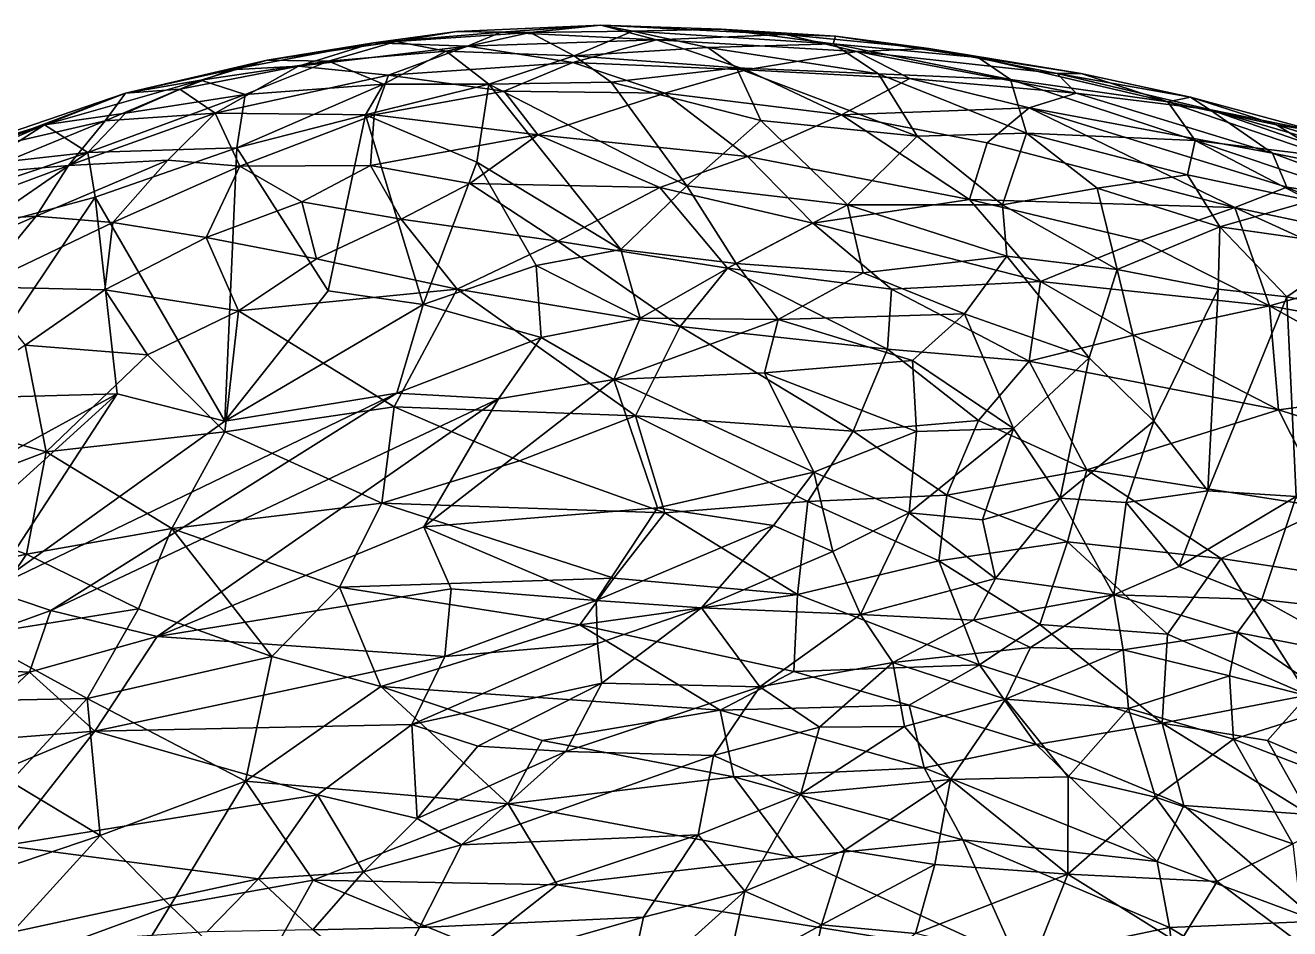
# Model space of a CAD drawing. Header units: metres. Extents: x -887 to 648, y -818 to 707.
# Drawn here: x -320.9 to 87.6, y 414.8 to 706.6 of the extents above; entities that cross this region are included whole.
import ezdxf

# ---------------------------------------------------------------- set-up
doc = ezdxf.new("R2010")
doc.units = ezdxf.units.M

msp = doc.modelspace()

# ---------------------------------------------------------------- linework, layer by layer
at = {"layer": '10k-small'}
for points in [[(-134.96, 706.64, 183.65), (-181.47, 704.63, 185.07), (-167.18, 704.45, 218.52)], [(-134.96, 706.64, 183.65), (-157.8, 704.3, 143.05), (-181.47, 704.63, 185.07)], [(-116.97, 701.89, 233.32), (-134.96, 706.64, 183.65), (-167.18, 704.45, 218.52)], [(-124.58, 704.71, 132.49), (-157.8, 704.3, 143.05), (-134.96, 706.64, 183.65)], [(-75.29, 703.63, 191.05), (-96.11, 705.39, 148.88), (-134.96, 706.64, 183.65)], [(-96.11, 705.39, 148.88), (-124.58, 704.71, 132.49), (-134.96, 706.64, 183.65)], [(-75.29, 703.63, 191.05), (-134.96, 706.64, 183.65), (-116.97, 701.89, 233.32)], [(-167.18, 704.45, 218.52), (-181.47, 704.63, 185.07), (-208.35, 700.96, 213.74)], [(-181.47, 704.63, 185.07), (-201.03, 701.41, 161.22), (-208.35, 700.96, 213.74)], [(-167.18, 704.45, 218.52), (-208.35, 700.96, 213.74), (-178.06, 699.87, 251.54)], [(-157.8, 704.3, 143.05), (-201.03, 701.41, 161.22), (-181.47, 704.63, 185.07)], [(-157.8, 704.3, 143.05), (-184.91, 698.33, 120.23), (-201.03, 701.41, 161.22)], [(-143.58, 696.73, 89.74), (-184.91, 698.33, 120.23), (-157.8, 704.3, 143.05)], [(-116.97, 701.89, 233.32), (-167.18, 704.45, 218.52), (-178.06, 699.87, 251.54)], [(-124.58, 704.71, 132.49), (-143.58, 696.73, 89.74), (-157.8, 704.3, 143.05)], [(-100.35, 699.46, 96.19), (-143.58, 696.73, 89.74), (-124.58, 704.71, 132.49)], [(-59.86, 700.61, 114.89), (-124.58, 704.71, 132.49), (-96.11, 705.39, 148.88)], [(-59.86, 700.61, 114.89), (-100.35, 699.46, 96.19), (-124.58, 704.71, 132.49)], [(-52.23, 698.22, 221.55), (-75.29, 703.63, 191.05), (-116.97, 701.89, 233.32)], [(-59.17, 703.11, 155.8), (-96.11, 705.39, 148.88), (-75.29, 703.63, 191.05)], [(-59.17, 703.11, 155.8), (-59.86, 700.61, 114.89), (-96.11, 705.39, 148.88)], [(-28.99, 699.12, 177.34), (-59.17, 703.11, 155.8), (-75.29, 703.63, 191.05)], [(-28.99, 699.12, 177.34), (-75.29, 703.63, 191.05), (-52.23, 698.22, 221.55)], [(-13.01, 696.27, 126.52), (-59.86, 700.61, 114.89), (-59.17, 703.11, 155.8)], [(-13.01, 696.27, 126.52), (-59.17, 703.11, 155.8), (-28.99, 699.12, 177.34)], [(-208.35, 700.96, 213.74), (-254.56, 692.3, 228.08), (-232.59, 693.45, 260.57)], [(-208.35, 700.96, 213.74), (-242.74, 695.32, 191.21), (-254.56, 692.3, 228.08)], [(-201.03, 701.41, 161.22), (-222.88, 695.07, 138.93), (-242.74, 695.32, 191.21)], [(-201.03, 701.41, 161.22), (-242.74, 695.32, 191.21), (-208.35, 700.96, 213.74)], [(-178.06, 699.87, 251.54), (-208.35, 700.96, 213.74), (-232.59, 693.45, 260.57)], [(-178.06, 699.87, 251.54), (-232.59, 693.45, 260.57), (-203.48, 690.48, 291.9)], [(-184.91, 698.33, 120.23), (-222.88, 695.07, 138.93), (-201.03, 701.41, 161.22)], [(-144, 694.57, 277.25), (-178.06, 699.87, 251.54), (-203.48, 690.48, 291.9)], [(-116.97, 701.89, 233.32), (-178.06, 699.87, 251.54), (-144, 694.57, 277.25)], [(-88.03, 692.29, 271.09), (-116.97, 701.89, 233.32), (-144, 694.57, 277.25)], [(-91.06, 692.93, 63.31), (-143.58, 696.73, 89.74), (-100.35, 699.46, 96.19)], [(-52.23, 698.22, 221.55), (-116.97, 701.89, 233.32), (-88.03, 692.29, 271.09)], [(-45.29, 690.94, 60.97), (-100.35, 699.46, 96.19), (-59.86, 700.61, 114.89)], [(-45.29, 690.94, 60.97), (-91.06, 692.93, 63.31), (-100.35, 699.46, 96.19)], [(-2.56, 689.16, 73.56), (-59.86, 700.61, 114.89), (-13.01, 696.27, 126.52)], [(-2.56, 689.16, 73.56), (-45.29, 690.94, 60.97), (-59.86, 700.61, 114.89)], [(12.5, 691.02, 188.39), (-28.99, 699.12, 177.34), (-52.23, 698.22, 221.55)], [(20.19, 691.06, 135.82), (-13.01, 696.27, 126.52), (-28.99, 699.12, 177.34)], [(20.19, 691.06, 135.82), (-28.99, 699.12, 177.34), (12.5, 691.02, 188.39)], [(-242.74, 695.32, 191.21), (-264.16, 688.89, 171.65), (-288.49, 684.75, 228.19)], [(-242.74, 695.32, 191.21), (-288.49, 684.75, 228.19), (-254.56, 692.3, 228.08)], [(-222.88, 695.07, 138.93), (-264.16, 688.89, 171.65), (-242.74, 695.32, 191.21)], [(-222.88, 695.07, 138.93), (-249.86, 684.31, 118.88), (-264.16, 688.89, 171.65)], [(-205.15, 687.62, 86.81), (-249.86, 684.31, 118.88), (-222.88, 695.07, 138.93)], [(-184.91, 698.33, 120.23), (-205.15, 687.62, 86.81), (-222.88, 695.07, 138.93)], [(-171.15, 687.59, 65.16), (-205.15, 687.62, 86.81), (-184.91, 698.33, 120.23)], [(-144, 694.57, 277.25), (-203.48, 690.48, 291.9), (-166.17, 685.31, 315.67)], [(-143.58, 696.73, 89.74), (-171.15, 687.59, 65.16), (-184.91, 698.33, 120.23)], [(-131.63, 688.3, 52.28), (-171.15, 687.59, 65.16), (-143.58, 696.73, 89.74)], [(-114.3, 684.68, 308.57), (-144, 694.57, 277.25), (-166.17, 685.31, 315.67)], [(-88.03, 692.29, 271.09), (-144, 694.57, 277.25), (-114.3, 684.68, 308.57)], [(-91.06, 692.93, 63.31), (-131.63, 688.3, 52.28), (-143.58, 696.73, 89.74)], [(-35.09, 689.4, 254.18), (-52.23, 698.22, 221.55), (-88.03, 692.29, 271.09)], [(18.57, 684.73, 228.3), (12.5, 691.02, 188.39), (-52.23, 698.22, 221.55)], [(18.57, 684.73, 228.3), (-52.23, 698.22, 221.55), (-35.09, 689.4, 254.18)], [(48.17, 681.95, 90.36), (-2.56, 689.16, 73.56), (-13.01, 696.27, 126.52)], [(48.17, 681.95, 90.36), (-13.01, 696.27, 126.52), (20.19, 691.06, 135.82)], [(-254.56, 692.3, 228.08), (-288.49, 684.75, 228.19), (-270.97, 685.97, 264.98)], [(-232.59, 693.45, 260.57), (-254.56, 692.3, 228.08), (-270.97, 685.97, 264.98)], [(-232.59, 693.45, 260.57), (-270.97, 685.97, 264.98), (-259.53, 678.27, 320.07)], [(-203.48, 690.48, 291.9), (-232.59, 693.45, 260.57), (-259.53, 678.27, 320.07)], [(-203.48, 690.48, 291.9), (-259.53, 678.27, 320.07), (-208.17, 677.74, 340.48)], [(-166.17, 685.31, 315.67), (-203.48, 690.48, 291.9), (-208.17, 677.74, 340.48)], [(-83.29, 675.91, -1.95), (-131.63, 688.3, 52.28), (-91.06, 692.93, 63.31)], [(-57.2, 677.73, 309.37), (-88.03, 692.29, 271.09), (-114.3, 684.68, 308.57)], [(-32.74, 670.84, -20.31), (-83.29, 675.91, -1.95), (-91.06, 692.93, 63.31)], [(-32.74, 670.84, -20.31), (-91.06, 692.93, 63.31), (-45.29, 690.94, 60.97)], [(-35.09, 689.4, 254.18), (-88.03, 692.29, 271.09), (-57.2, 677.73, 309.37)], [(2.6, 671.8, -6.26), (-45.29, 690.94, 60.97), (-2.56, 689.16, 73.56)], [(2.6, 671.8, -6.26), (-32.74, 670.84, -20.31), (-45.29, 690.94, 60.97)], [(55.57, 683.47, 145.7), (20.19, 691.06, 135.82), (12.5, 691.02, 188.39)], [(61.65, 679.48, 197.75), (55.57, 683.47, 145.7), (12.5, 691.02, 188.39)], [(61.65, 679.48, 197.75), (12.5, 691.02, 188.39), (18.57, 684.73, 228.3)], [(55.57, 683.47, 145.7), (48.17, 681.95, 90.36), (20.19, 691.06, 135.82)], [(-264.16, 688.89, 171.65), (-314.6, 674.51, 181.96), (-288.49, 684.75, 228.19)], [(-264.16, 688.89, 171.65), (-288.5, 678.21, 147.84), (-314.6, 674.51, 181.96)], [(-249.86, 684.31, 118.88), (-288.5, 678.21, 147.84), (-264.16, 688.89, 171.65)], [(-205.15, 687.62, 86.81), (-252.52, 667.08, 56.91), (-249.86, 684.31, 118.88)], [(-205.15, 687.62, 86.81), (-211, 677.71, 57.01), (-252.52, 667.08, 56.91)], [(-171.15, 687.59, 65.16), (-211, 677.71, 57.01), (-205.15, 687.62, 86.81)], [(-171.15, 687.59, 65.16), (-175.01, 662.47, -11.3), (-211, 677.71, 57.01)], [(-128.47, 634.16, -125.95), (-175.01, 662.47, -11.3), (-171.15, 687.59, 65.16)], [(-107.11, 654.73, -68.72), (-171.15, 687.59, 65.16), (-131.63, 688.3, 52.28)], [(-107.11, 654.73, -68.72), (-128.47, 634.16, -125.95), (-171.15, 687.59, 65.16)], [(-83.29, 675.91, -1.95), (-107.11, 654.73, -68.72), (-131.63, 688.3, 52.28)], [(3.44, 679.94, 265.33), (-35.09, 689.4, 254.18), (-57.2, 677.73, 309.37)], [(18.57, 684.73, 228.3), (-35.09, 689.4, 254.18), (3.44, 679.94, 265.33)], [(57.01, 669.42, 22.76), (2.6, 671.8, -6.26), (-2.56, 689.16, 73.56)], [(57.01, 669.42, 22.76), (-2.56, 689.16, 73.56), (48.17, 681.95, 90.36)], [(-288.49, 684.75, 228.19), (-314.6, 674.51, 181.96), (-351.89, 663.1, 234.67)], [(-288.49, 684.75, 228.19), (-351.89, 663.1, 234.67), (-338.21, 665.92, 279.95)], [(-288.49, 684.75, 228.19), (-338.21, 665.92, 279.95), (-295.05, 675.74, 296.94)], [(-249.86, 684.31, 118.88), (-252.52, 667.08, 56.91), (-300.67, 665.52, 107.67)], [(-249.86, 684.31, 118.88), (-300.67, 665.52, 107.67), (-288.5, 678.21, 147.84)], [(-259.53, 678.27, 320.07), (-270.97, 685.97, 264.98), (-295.05, 675.74, 296.94)], [(-270.97, 685.97, 264.98), (-288.49, 684.75, 228.19), (-295.05, 675.74, 296.94)], [(-155.34, 671.25, 362.23), (-166.17, 685.31, 315.67), (-208.17, 677.74, 340.48)], [(-114.3, 684.68, 308.57), (-166.17, 685.31, 315.67), (-155.34, 671.25, 362.23)], [(-87.57, 664.26, 365.36), (-114.3, 684.68, 308.57), (-155.34, 671.25, 362.23)], [(-57.2, 677.73, 309.37), (-114.3, 684.68, 308.57), (-87.57, 664.26, 365.36)], [(81.98, 665.31, 250.94), (18.57, 684.73, 228.3), (3.44, 679.94, 265.33)], [(81.98, 665.31, 250.94), (61.65, 679.48, 197.75), (18.57, 684.73, 228.3)], [(83.3, 674.47, 103.06), (48.17, 681.95, 90.36), (55.57, 683.47, 145.7)], [(96.61, 672.32, 154.28), (55.57, 683.47, 145.7), (61.65, 679.48, 197.75)], [(96.61, 672.32, 154.28), (83.3, 674.47, 103.06), (55.57, 683.47, 145.7)], [(-288.5, 678.21, 147.84), (-300.67, 665.52, 107.67), (-314.6, 674.51, 181.96)], [(-259.53, 678.27, 320.07), (-306.91, 661.37, 352.32), (-274.76, 663.03, 369.69)], [(-259.53, 678.27, 320.07), (-295.05, 675.74, 296.94), (-306.91, 661.37, 352.32)], [(-251.54, 661.14, 387.01), (-259.53, 678.27, 320.07), (-274.76, 663.03, 369.69)], [(-208.17, 677.74, 340.48), (-259.53, 678.27, 320.07), (-251.54, 661.14, 387.01)], [(3.44, 679.94, 265.33), (-57.2, 677.73, 309.37), (-10.12, 668.66, 312.43)], [(69.85, 647.76, 324.34), (3.44, 679.94, 265.33), (-10.12, 668.66, 312.43)], [(86.68, 654.32, 289.06), (81.98, 665.31, 250.94), (3.44, 679.94, 265.33)], [(86.68, 654.32, 289.06), (3.44, 679.94, 265.33), (69.85, 647.76, 324.34)], [(100.07, 664.12, 54.76), (57.01, 669.42, 22.76), (48.17, 681.95, 90.36)], [(100.07, 664.12, 54.76), (48.17, 681.95, 90.36), (83.3, 674.47, 103.06)], [(130.2, 655.68, 224.73), (61.65, 679.48, 197.75), (81.98, 665.31, 250.94)], [(132.4, 658.92, 194.15), (96.61, 672.32, 154.28), (61.65, 679.48, 197.75)], [(132.4, 658.92, 194.15), (61.65, 679.48, 197.75), (130.2, 655.68, 224.73)], [(-314.6, 674.51, 181.96), (-390.39, 641.74, 177.52), (-374.61, 652.77, 216.23)], [(-314.6, 674.51, 181.96), (-334.53, 661.75, 150.52), (-390.39, 641.74, 177.52)], [(-314.6, 674.51, 181.96), (-374.61, 652.77, 216.23), (-351.89, 663.1, 234.67)], [(-295.05, 675.74, 296.94), (-338.21, 665.92, 279.95), (-336.54, 658.78, 328.06)], [(-295.05, 675.74, 296.94), (-336.54, 658.78, 328.06), (-306.91, 661.37, 352.32)], [(-300.67, 665.52, 107.67), (-334.53, 661.75, 150.52), (-314.6, 674.51, 181.96)], [(-211, 677.71, 57.01), (-223.03, 620.89, -101.03), (-252.52, 667.08, 56.91)], [(-208.17, 677.74, 340.48), (-251.54, 661.14, 387.01), (-209.32, 661.36, 393.76)], [(-192.31, 616.41, -138.45), (-223.03, 620.89, -101.03), (-211, 677.71, 57.01)], [(-175.01, 662.47, -11.3), (-192.31, 616.41, -138.45), (-211, 677.71, 57.01)], [(-155.34, 671.25, 362.23), (-208.17, 677.74, 340.48), (-209.32, 661.36, 393.76)], [(-55.22, 648.67, -101.02), (-107.11, 654.73, -68.72), (-83.29, 675.91, -1.95)], [(-15.81, 650.32, 371.88), (-57.2, 677.73, 309.37), (-87.57, 664.26, 365.36)], [(-32.74, 670.84, -20.31), (-55.22, 648.67, -101.02), (-83.29, 675.91, -1.95)], [(-10.12, 668.66, 312.43), (-57.2, 677.73, 309.37), (-15.81, 650.32, 371.88)], [(137.3, 657.62, 99.32), (100.07, 664.12, 54.76), (83.3, 674.47, 103.06)], [(137.3, 657.62, 99.32), (83.3, 674.47, 103.06), (96.61, 672.32, 154.28)], [(-155.34, 671.25, 362.23), (-209.32, 661.36, 393.76), (-177.27, 655.49, 409.71)], [(-115.85, 654.28, 402.44), (-155.34, 671.25, 362.23), (-177.27, 655.49, 409.71)], [(-87.57, 664.26, 365.36), (-155.34, 671.25, 362.23), (-115.85, 654.28, 402.44)], [(-5.23, 648.65, -95.63), (-55.22, 648.67, -101.02), (-32.74, 670.84, -20.31)], [(2.6, 671.8, -6.26), (-5.23, 648.65, -95.63), (-32.74, 670.84, -20.31)], [(25.42, 654.07, -64.25), (-5.23, 648.65, -95.63), (2.6, 671.8, -6.26)], [(57.01, 669.42, 22.76), (54.55, 658.28, -29.37), (2.6, 671.8, -6.26)], [(54.55, 658.28, -29.37), (25.42, 654.07, -64.25), (2.6, 671.8, -6.26)], [(-252.52, 667.08, 56.91), (-298.24, 651.08, 55.48), (-300.67, 665.52, 107.67)], [(-252.52, 667.08, 56.91), (-256.38, 578.8, -190.94), (-298.24, 651.08, 55.48)], [(-223.03, 620.89, -101.03), (-256.38, 578.8, -190.94), (-252.52, 667.08, 56.91)], [(69.85, 647.76, 324.34), (-10.12, 668.66, 312.43), (-15.81, 650.32, 371.88)], [(94.33, 649.94, -28.03), (54.55, 658.28, -29.37), (57.01, 669.42, 22.76)], [(114.16, 650.21, -1.66), (57.01, 669.42, 22.76), (100.07, 664.12, 54.76)], [(114.16, 650.21, -1.66), (94.33, 649.94, -28.03), (57.01, 669.42, 22.76)], [(-300.67, 665.52, 107.67), (-336.66, 640.79, 69.11), (-356.38, 646.97, 123.9)], [(-300.67, 665.52, 107.67), (-356.38, 646.97, 123.9), (-334.53, 661.75, 150.52)], [(-298.24, 651.08, 55.48), (-336.66, 640.79, 69.11), (-300.67, 665.52, 107.67)], [(-274.76, 663.03, 369.69), (-306.91, 661.37, 352.32), (-317.38, 645.03, 401.6)], [(-274.76, 663.03, 369.69), (-317.38, 645.03, 401.6), (-292.61, 642.97, 421.04)], [(-251.54, 661.14, 387.01), (-274.76, 663.03, 369.69), (-292.61, 642.97, 421.04)], [(-155.82, 629, -126.62), (-192.31, 616.41, -138.45), (-175.01, 662.47, -11.3)], [(-128.47, 634.16, -125.95), (-155.82, 629, -126.62), (-175.01, 662.47, -11.3)], [(-66.44, 642.7, 416.36), (-87.57, 664.26, 365.36), (-115.85, 654.28, 402.44)], [(-15.81, 650.32, 371.88), (-87.57, 664.26, 365.36), (-66.44, 642.7, 416.36)], [(128.03, 648.37, 265.92), (81.98, 665.31, 250.94), (86.68, 654.32, 289.06)], [(130.2, 655.68, 224.73), (81.98, 665.31, 250.94), (128.03, 648.37, 265.92)], [(-306.91, 661.37, 352.32), (-357.85, 642.41, 374.68), (-317.38, 645.03, 401.6)], [(-306.91, 661.37, 352.32), (-336.54, 658.78, 328.06), (-357.85, 642.41, 374.68)], [(-251.54, 661.14, 387.01), (-292.61, 642.97, 421.04), (-262.44, 638.12, 442.59)], [(-231.5, 649.66, 421.77), (-251.54, 661.14, 387.01), (-262.44, 638.12, 442.59)], [(-209.32, 661.36, 393.76), (-251.54, 661.14, 387.01), (-231.5, 649.66, 421.77)], [(-199.39, 644.02, 437.34), (-209.32, 661.36, 393.76), (-231.5, 649.66, 421.77)], [(-177.27, 655.49, 409.71), (-209.32, 661.36, 393.76), (-199.39, 644.02, 437.34)], [(65.03, 641.53, -84.99), (25.42, 654.07, -64.25), (54.55, 658.28, -29.37)], [(94.33, 649.94, -28.03), (65.03, 641.53, -84.99), (54.55, 658.28, -29.37)], [(-148.88, 636.9, 449.51), (-177.27, 655.49, 409.71), (-199.39, 644.02, 437.34)], [(-115.85, 654.28, 402.44), (-177.27, 655.49, 409.71), (-148.88, 636.9, 449.51)], [(-93.98, 628.2, 458.38), (-115.85, 654.28, 402.44), (-148.88, 636.9, 449.51)], [(-91.23, 629.65, -153.64), (-128.47, 634.16, -125.95), (-107.11, 654.73, -68.72)], [(-66.44, 642.7, 416.36), (-115.85, 654.28, 402.44), (-93.98, 628.2, 458.38)], [(-55.22, 648.67, -101.02), (-91.23, 629.65, -153.64), (-107.11, 654.73, -68.72)], [(31.85, 627.8, -150.43), (-5.23, 648.65, -95.63), (25.42, 654.07, -64.25)], [(65.03, 641.53, -84.99), (31.85, 627.8, -150.43), (25.42, 654.07, -64.25)], [(130.76, 634.83, 312.12), (86.68, 654.32, 289.06), (69.85, 647.76, 324.34)], [(130.76, 634.83, 312.12), (128.03, 648.37, 265.92), (86.68, 654.32, 289.06)], [(-291.14, 587.62, -131.11), (-341.87, 586.24, -78.85), (-298.24, 651.08, 55.48)], [(-298.24, 651.08, 55.48), (-341.87, 586.24, -78.85), (-336.66, 640.79, 69.11)], [(-256.38, 578.8, -190.94), (-291.14, 587.62, -131.11), (-298.24, 651.08, 55.48)], [(-226.76, 631.17, 462.67), (-231.5, 649.66, 421.77), (-262.44, 638.12, 442.59)], [(-199.39, 644.02, 437.34), (-231.5, 649.66, 421.77), (-226.76, 631.17, 462.67)], [(7.1, 623.92, 427.82), (-15.81, 650.32, 371.88), (-66.44, 642.7, 416.36)], [(69.85, 647.76, 324.34), (-15.81, 650.32, 371.88), (39.46, 637.17, 373.99)], [(39.46, 637.17, 373.99), (-15.81, 650.32, 371.88), (7.1, 623.92, 427.82)], [(110.19, 635.06, -67), (65.03, 641.53, -84.99), (94.33, 649.94, -28.03)], [(-50.22, 626.7, -169.77), (-91.23, 629.65, -153.64), (-55.22, 648.67, -101.02)], [(-3.79, 632.07, -149.86), (-50.22, 626.7, -169.77), (-55.22, 648.67, -101.02)], [(-3.79, 632.07, -149.86), (-55.22, 648.67, -101.02), (-5.23, 648.65, -95.63)], [(31.85, 627.8, -150.43), (-3.79, 632.07, -149.86), (-5.23, 648.65, -95.63)], [(81.05, 616.04, 401.31), (69.85, 647.76, 324.34), (39.46, 637.17, 373.99)], [(117.08, 626.21, 348.43), (69.85, 647.76, 324.34), (81.05, 616.04, 401.31)], [(130.76, 634.83, 312.12), (69.85, 647.76, 324.34), (117.08, 626.21, 348.43)], [(-317.38, 645.03, 401.6), (-357.85, 642.41, 374.68), (-363.09, 625.35, 425.12)], [(-317.38, 645.03, 401.6), (-363.09, 625.35, 425.12), (-336.04, 622.17, 450.56)], [(-292.61, 642.97, 421.04), (-317.38, 645.03, 401.6), (-336.04, 622.17, 450.56)], [(-292.61, 642.97, 421.04), (-336.04, 622.17, 450.56), (-295.18, 621.14, 468.93)], [(-262.44, 638.12, 442.59), (-292.61, 642.97, 421.04), (-295.18, 621.14, 468.93)], [(-181.39, 621.44, 481.94), (-199.39, 644.02, 437.34), (-226.76, 631.17, 462.67)], [(-148.88, 636.9, 449.51), (-199.39, 644.02, 437.34), (-181.39, 621.44, 481.94)], [(-41.07, 621.45, 455.58), (-66.44, 642.7, 416.36), (-93.98, 628.2, 458.38)], [(7.1, 623.92, 427.82), (-66.44, 642.7, 416.36), (-41.07, 621.45, 455.58)], [(65.03, 641.53, -84.99), (64.48, 621.4, -150.53), (31.85, 627.8, -150.43)], [(86.62, 618.97, -140.98), (64.48, 621.4, -150.53), (65.03, 641.53, -84.99)], [(110.19, 635.06, -67), (86.62, 618.97, -140.98), (65.03, 641.53, -84.99)], [(-252.03, 614.4, 491.03), (-262.44, 638.12, 442.59), (-295.18, 621.14, 468.93)], [(-226.76, 631.17, 462.67), (-262.44, 638.12, 442.59), (-252.03, 614.4, 491.03)], [(81.05, 616.04, 401.31), (39.46, 637.17, 373.99), (7.1, 623.92, 427.82)], [(-109.26, 609.33, 498.59), (-148.88, 636.9, 449.51), (-181.39, 621.44, 481.94)], [(-122.27, 611.99, -192.66), (-155.82, 629, -126.62), (-128.47, 634.16, -125.95)], [(-93.98, 628.2, 458.38), (-148.88, 636.9, 449.51), (-109.26, 609.33, 498.59)], [(-91.23, 629.65, -153.64), (-122.27, 611.99, -192.66), (-128.47, 634.16, -125.95)], [(122, 611.79, -130.26), (86.62, 618.97, -140.98), (110.19, 635.06, -67)], [(-181.39, 621.44, 481.94), (-226.76, 631.17, 462.67), (-252.03, 614.4, 491.03)], [(-154.19, 605.75, -193.5), (-192.31, 616.41, -138.45), (-155.82, 629, -126.62)], [(-122.27, 611.99, -192.66), (-154.19, 605.75, -193.5), (-155.82, 629, -126.62)], [(-77.64, 611.61, -208.54), (-122.27, 611.99, -192.66), (-91.23, 629.65, -153.64)], [(-50.22, 626.7, -169.77), (-77.64, 611.61, -208.54), (-91.23, 629.65, -153.64)], [(-3.79, 632.07, -149.86), (-17.51, 613.41, -205.39), (-50.22, 626.7, -169.77)], [(22.78, 599.19, -234.63), (-17.51, 613.41, -205.39), (-3.79, 632.07, -149.86)], [(31.85, 627.8, -150.43), (22.78, 599.19, -234.63), (-3.79, 632.07, -149.86)], [(-42.33, 601.98, 495.17), (-93.98, 628.2, 458.38), (-109.26, 609.33, 498.59)], [(-41.07, 621.45, 455.58), (-93.98, 628.2, 458.38), (-42.33, 601.98, 495.17)], [(-17.51, 613.41, -205.39), (-77.64, 611.61, -208.54), (-50.22, 626.7, -169.77)], [(43.72, 578.73, -282.8), (22.78, 599.19, -234.63), (31.85, 627.8, -150.43)], [(64.48, 621.4, -150.53), (43.72, 578.73, -282.8), (31.85, 627.8, -150.43)], [(154.82, 602.59, 377.83), (117.08, 626.21, 348.43), (81.05, 616.04, 401.31)], [(-295.18, 621.14, 468.93), (-336.04, 622.17, 450.56), (-320.93, 603.29, 493.67)], [(-281.37, 600.16, 509.38), (-295.18, 621.14, 468.93), (-320.93, 603.29, 493.67)], [(-252.03, 614.4, 491.03), (-295.18, 621.14, 468.93), (-281.37, 600.16, 509.38)], [(-192.31, 616.41, -138.45), (-256.38, 578.8, -190.94), (-223.03, 620.89, -101.03)], [(-181.39, 621.44, 481.94), (-252.03, 614.4, 491.03), (-201.73, 583.36, 547.46)], [(-123.77, 580.51, 550.67), (-181.39, 621.44, 481.94), (-201.73, 583.36, 547.46)], [(-109.26, 609.33, 498.59), (-181.39, 621.44, 481.94), (-123.77, 580.51, 550.67)], [(3.43, 598.19, 484.28), (-41.07, 621.45, 455.58), (-42.33, 601.98, 495.17)], [(7.1, 623.92, 427.82), (-41.07, 621.45, 455.58), (3.43, 598.19, 484.28)], [(37.15, 606.58, 448.94), (7.1, 623.92, 427.82), (3.43, 598.19, 484.28)], [(81.05, 616.04, 401.31), (7.1, 623.92, 427.82), (37.15, 606.58, 448.94)], [(64.48, 621.4, -150.53), (61.1, 556.2, -338.67), (43.72, 578.73, -282.8)], [(86.62, 618.97, -140.98), (61.1, 556.2, -338.67), (64.48, 621.4, -150.53)], [(89.69, 554.38, -325.12), (61.1, 556.2, -338.67), (86.62, 618.97, -140.98)], [(122, 611.79, -130.26), (89.69, 554.38, -325.12), (86.62, 618.97, -140.98)], [(-252.03, 614.4, 491.03), (-281.37, 600.16, 509.38), (-256.4, 575.34, 554.09)], [(-201.73, 583.36, 547.46), (-252.03, 614.4, 491.03), (-256.4, 575.34, 554.09)], [(-192.31, 616.41, -138.45), (-200.84, 587.78, -209.74), (-256.38, 578.8, -190.94)], [(-154.19, 605.75, -193.5), (-200.84, 587.78, -209.74), (-192.31, 616.41, -138.45)], [(-17.51, 613.41, -205.39), (-34.29, 598.37, -245.62), (-77.64, 611.61, -208.54)], [(-1.62, 576.42, -299.61), (-34.29, 598.37, -245.62), (-17.51, 613.41, -205.39)], [(22.78, 599.19, -234.63), (-1.62, 576.42, -299.61), (-17.51, 613.41, -205.39)], [(83.94, 582.41, 470.34), (81.05, 616.04, 401.31), (37.15, 606.58, 448.94)], [(130.36, 588.58, 426.9), (81.05, 616.04, 401.31), (83.94, 582.41, 470.34)], [(154.82, 602.59, 377.83), (81.05, 616.04, 401.31), (130.36, 588.58, 426.9)], [(-122.27, 611.99, -192.66), (-130.75, 592.2, -237.62), (-154.19, 605.75, -193.5)], [(-77.64, 611.61, -208.54), (-130.75, 592.2, -237.62), (-122.27, 611.99, -192.66)], [(-77.64, 611.61, -208.54), (-82.02, 594.38, -248.68), (-130.75, 592.2, -237.62)], [(-53.39, 575.5, 546.33), (-109.26, 609.33, 498.59), (-123.77, 580.51, 550.67)], [(-42.33, 601.98, 495.17), (-109.26, 609.33, 498.59), (-53.39, 575.5, 546.33)], [(-34.29, 598.37, -245.62), (-82.02, 594.38, -248.68), (-77.64, 611.61, -208.54)], [(-154.19, 605.75, -193.5), (-168, 585.98, -233.26), (-200.84, 587.78, -209.74)], [(-130.75, 592.2, -237.62), (-168, 585.98, -233.26), (-154.19, 605.75, -193.5)], [(83.94, 582.41, 470.34), (37.15, 606.58, 448.94), (3.43, 598.19, 484.28)], [(-314.08, 568.9, 549.83), (-320.93, 603.29, 493.67), (-354.51, 580.04, 518.21)], [(-281.37, 600.16, 509.38), (-320.93, 603.29, 493.67), (-314.08, 568.9, 549.83)], [(-12.96, 578.92, 527.37), (-42.33, 601.98, 495.17), (-53.39, 575.5, 546.33)], [(3.43, 598.19, 484.28), (-42.33, 601.98, 495.17), (-12.96, 578.92, 527.37)], [(-256.4, 575.34, 554.09), (-281.37, 600.16, 509.38), (-314.08, 568.9, 549.83)], [(-32.97, 575.38, -300.65), (-82.02, 594.38, -248.68), (-34.29, 598.37, -245.62)], [(-1.62, 576.42, -299.61), (-32.97, 575.38, -300.65), (-34.29, 598.37, -245.62)], [(22.09, 563.09, 539.45), (3.43, 598.19, 484.28), (-12.96, 578.92, 527.37)], [(22.78, 599.19, -234.63), (13.49, 553.92, -360.11), (-1.62, 576.42, -299.61)], [(83.94, 582.41, 470.34), (3.43, 598.19, 484.28), (22.09, 563.09, 539.45)], [(43.72, 578.73, -282.8), (13.49, 553.92, -360.11), (22.78, 599.19, -234.63)], [(-66.16, 562.26, -323.29), (-130.75, 592.2, -237.62), (-82.02, 594.38, -248.68)], [(-32.97, 575.38, -300.65), (-66.16, 562.26, -323.29), (-82.02, 594.38, -248.68)], [(-116.65, 550.78, -327.42), (-192.14, 544.63, -308.61), (-130.75, 592.2, -237.62)], [(-130.75, 592.2, -237.62), (-192.14, 544.63, -308.61), (-168, 585.98, -233.26)], [(-66.16, 562.26, -323.29), (-116.65, 550.78, -327.42), (-130.75, 592.2, -237.62)], [(155.02, 560.15, 463), (130.36, 588.58, 426.9), (83.94, 582.41, 470.34)], [(-291.14, 587.62, -131.11), (-370.91, 515.22, -264.69), (-344.48, 558.38, -160)], [(-291.14, 587.62, -131.11), (-332.55, 524.25, -276.78), (-370.91, 515.22, -264.69)], [(-291.14, 587.62, -131.11), (-344.48, 558.38, -160), (-341.87, 586.24, -78.85)], [(-200.84, 587.78, -209.74), (-332.55, 524.25, -276.78), (-256.38, 578.8, -190.94)], [(-200.84, 587.78, -209.74), (-312.55, 517.61, -307.88), (-332.55, 524.25, -276.78)], [(-256.38, 578.8, -190.94), (-332.55, 524.25, -276.78), (-291.14, 587.62, -131.11)], [(-168, 585.98, -233.26), (-312.55, 517.61, -307.88), (-200.84, 587.78, -209.74)], [(-168, 585.98, -233.26), (-278.3, 509.15, -345.05), (-312.55, 517.61, -307.88)], [(-168, 585.98, -233.26), (-192.14, 544.63, -308.61), (-278.3, 509.15, -345.05)], [(-314.08, 568.9, 549.83), (-354.51, 580.04, 518.21), (-362.64, 550.45, 557.31)], [(-201.73, 583.36, 547.46), (-256.4, 575.34, 554.09), (-205.65, 552.27, 592.76)], [(-161.16, 565.98, 574.89), (-201.73, 583.36, 547.46), (-205.65, 552.27, 592.76)], [(-123.77, 580.51, 550.67), (-201.73, 583.36, 547.46), (-161.16, 565.98, 574.89)], [(-114.31, 549.15, 597.2), (-123.77, 580.51, 550.67), (-161.16, 565.98, 574.89)], [(-68.02, 552.77, 586.32), (-123.77, 580.51, 550.67), (-114.31, 549.15, 597.2)], [(-53.39, 575.5, 546.33), (-123.77, 580.51, 550.67), (-68.02, 552.77, 586.32)], [(100.01, 550.73, 516.77), (83.94, 582.41, 470.34), (22.09, 563.09, 539.45)], [(155.02, 560.15, 463), (83.94, 582.41, 470.34), (100.01, 550.73, 516.77)], [(-12.96, 578.92, 527.37), (-53.39, 575.5, 546.33), (-23.18, 554.9, 571.33)], [(-1.62, 576.42, -299.61), (-35.31, 549.19, -365.69), (-32.97, 575.38, -300.65)], [(-1.62, 576.42, -299.61), (-11.61, 546.88, -379.34), (-35.31, 549.19, -365.69)], [(22.09, 563.09, 539.45), (-12.96, 578.92, 527.37), (-23.18, 554.9, 571.33)], [(13.49, 553.92, -360.11), (-11.61, 546.88, -379.34), (-1.62, 576.42, -299.61)], [(43.72, 578.73, -282.8), (34.72, 552.48, -360.92), (13.49, 553.92, -360.11)], [(61.1, 556.2, -338.67), (34.72, 552.48, -360.92), (43.72, 578.73, -282.8)], [(-256.4, 575.34, 554.09), (-314.08, 568.9, 549.83), (-273.49, 544.06, 594.34)], [(-205.65, 552.27, 592.76), (-256.4, 575.34, 554.09), (-273.49, 544.06, 594.34)], [(-23.18, 554.9, 571.33), (-53.39, 575.5, 546.33), (-68.02, 552.77, 586.32)], [(-32.97, 575.38, -300.65), (-35.31, 549.19, -365.69), (-66.16, 562.26, -323.29)], [(-314.08, 568.9, 549.83), (-362.64, 550.45, 557.31), (-320.48, 535.82, 591.61)], [(-273.49, 544.06, 594.34), (-314.08, 568.9, 549.83), (-320.48, 535.82, 591.61)], [(-114.31, 549.15, 597.2), (-161.16, 565.98, 574.89), (-205.65, 552.27, 592.76)], [(-66.16, 562.26, -323.29), (-79.11, 545.09, -356.43), (-116.65, 550.78, -327.42)], [(-59.96, 536.69, -387.44), (-79.11, 545.09, -356.43), (-66.16, 562.26, -323.29)], [(-35.31, 549.19, -365.69), (-59.96, 536.69, -387.44), (-66.16, 562.26, -323.29)], [(22.09, 563.09, 539.45), (-23.18, 554.9, 571.33), (15.8, 539.83, 580.25)], [(65.45, 534.42, 563.93), (22.09, 563.09, 539.45), (15.8, 539.83, 580.25)], [(100.01, 550.73, 516.77), (22.09, 563.09, 539.45), (65.45, 534.42, 563.93)], [(61.1, 556.2, -338.67), (51.85, 531.81, -420.75), (34.72, 552.48, -360.92)], [(89.69, 554.38, -325.12), (51.85, 531.81, -420.75), (61.1, 556.2, -338.67)], [(-205.65, 552.27, 592.76), (-273.49, 544.06, 594.34), (-219.33, 525.12, 623.36)], [(-130.74, 528.05, 623.82), (-205.65, 552.27, 592.76), (-219.33, 525.12, 623.36)], [(-114.31, 549.15, 597.2), (-205.65, 552.27, 592.76), (-130.74, 528.05, 623.82)], [(-68.02, 552.77, 586.32), (-114.31, 549.15, 597.2), (-71.42, 522.72, 627.29)], [(-25.78, 533.65, 604.08), (-68.02, 552.77, 586.32), (-71.42, 522.72, 627.29)], [(-23.18, 554.9, 571.33), (-68.02, 552.77, 586.32), (-25.78, 533.65, 604.08)], [(15.8, 539.83, 580.25), (-23.18, 554.9, 571.33), (-25.78, 533.65, 604.08)], [(13.49, 553.92, -360.11), (-7.5, 527.96, -438.69), (-11.61, 546.88, -379.34)], [(30.8, 522.7, -454.99), (-7.5, 527.96, -438.69), (13.49, 553.92, -360.11)], [(34.72, 552.48, -360.92), (30.8, 522.7, -454.99), (13.49, 553.92, -360.11)], [(51.85, 531.81, -420.75), (30.8, 522.7, -454.99), (34.72, 552.48, -360.92)], [(89.69, 554.38, -325.12), (78.58, 521.16, -438.68), (51.85, 531.81, -420.75)], [(110.18, 517.61, -421.66), (78.58, 521.16, -438.68), (89.69, 554.38, -325.12)], [(-320.48, 535.82, 591.61), (-362.64, 550.45, 557.31), (-373.42, 524.09, 585.82)], [(-116.65, 550.78, -327.42), (-136.43, 520.81, -377.41), (-192.14, 544.63, -308.61)], [(-79.11, 545.09, -356.43), (-136.43, 520.81, -377.41), (-116.65, 550.78, -327.42)], [(-71.42, 522.72, 627.29), (-114.31, 549.15, 597.2), (-130.74, 528.05, 623.82)], [(-35.31, 549.19, -365.69), (-51.05, 516.35, -449.55), (-59.96, 536.69, -387.44)], [(-7.5, 527.96, -438.69), (-51.05, 516.35, -449.55), (-35.31, 549.19, -365.69)], [(-7.5, 527.96, -438.69), (-35.31, 549.19, -365.69), (-11.61, 546.88, -379.34)], [(133.94, 524.1, 537.48), (100.01, 550.73, 516.77), (65.45, 534.42, 563.93)], [(-273.49, 544.06, 594.34), (-320.48, 535.82, 591.61), (-284.24, 518.12, 621.1)], [(-241.17, 502.78, 643.19), (-273.49, 544.06, 594.34), (-284.24, 518.12, 621.1)], [(-183.27, 524.65, -351.13), (-278.3, 509.15, -345.05), (-192.14, 544.63, -308.61)], [(-219.33, 525.12, 623.36), (-273.49, 544.06, 594.34), (-241.17, 502.78, 643.19)], [(-136.43, 520.81, -377.41), (-183.27, 524.65, -351.13), (-192.14, 544.63, -308.61)], [(-79.11, 545.09, -356.43), (-102.44, 518.47, -403.33), (-136.43, 520.81, -377.41)], [(-59.96, 536.69, -387.44), (-102.44, 518.47, -403.33), (-79.11, 545.09, -356.43)], [(15.8, 539.83, 580.25), (-25.78, 533.65, 604.08), (6.85, 513.08, 622.37)], [(48.15, 509.96, 609.98), (15.8, 539.83, 580.25), (6.85, 513.08, 622.37)], [(65.45, 534.42, 563.93), (15.8, 539.83, 580.25), (48.15, 509.96, 609.98)], [(-320.48, 535.82, 591.61), (-373.42, 524.09, 585.82), (-338.25, 509.48, 614.81)], [(-284.24, 518.12, 621.1), (-320.48, 535.82, 591.61), (-338.25, 509.48, 614.81)], [(-51.05, 516.35, -449.55), (-102.44, 518.47, -403.33), (-59.96, 536.69, -387.44)], [(-12.61, 500.07, 643.89), (-25.78, 533.65, 604.08), (-71.42, 522.72, 627.29)], [(6.85, 513.08, 622.37), (-25.78, 533.65, 604.08), (-12.61, 500.07, 643.89)], [(78.58, 521.16, -438.68), (30.8, 522.7, -454.99), (51.85, 531.81, -420.75)], [(93.41, 490.23, 613.95), (65.45, 534.42, 563.93), (48.15, 509.96, 609.98)], [(133.94, 524.1, 537.48), (65.45, 534.42, 563.93), (93.41, 490.23, 613.95)], [(-130.74, 528.05, 623.82), (-219.33, 525.12, 623.36), (-141.74, 513.02, 639.47)], [(-71.42, 522.72, 627.29), (-130.74, 528.05, 623.82), (-141.74, 513.02, 639.47)], [(-7.5, 527.96, -438.69), (-14.6, 514.49, -471.86), (-51.05, 516.35, -449.55)], [(30.8, 522.7, -454.99), (-14.6, 514.49, -471.86), (-7.5, 527.96, -438.69)], [(-312.55, 517.61, -307.88), (-362.02, 499.69, -314.56), (-332.55, 524.25, -276.78)], [(-183.27, 524.65, -351.13), (-185.28, 502.78, -389.83), (-278.3, 509.15, -345.05)], [(-206.05, 493.07, 655.05), (-219.33, 525.12, 623.36), (-241.17, 502.78, 643.19)], [(-206.05, 493.07, 655.05), (-141.74, 513.02, 639.47), (-219.33, 525.12, 623.36)], [(-136.43, 520.81, -377.41), (-185.28, 502.78, -389.83), (-183.27, 524.65, -351.13)], [(-136.05, 506.97, -405.38), (-185.28, 502.78, -389.83), (-136.43, 520.81, -377.41)], [(-71.42, 522.72, 627.29), (-141.74, 513.02, 639.47), (-72.6, 497.86, 653.61)], [(-102.44, 518.47, -403.33), (-136.05, 506.97, -405.38), (-136.43, 520.81, -377.41)], [(-12.61, 500.07, 643.89), (-71.42, 522.72, 627.29), (-72.6, 497.86, 653.61)], [(30.8, 522.7, -454.99), (3.87, 505.65, -494.05), (-14.6, 514.49, -471.86)], [(33.82, 504.89, -494.4), (3.87, 505.65, -494.05), (30.8, 522.7, -454.99)], [(70.72, 510.44, -470.56), (33.82, 504.89, -494.4), (30.8, 522.7, -454.99)], [(78.58, 521.16, -438.68), (70.72, 510.44, -470.56), (30.8, 522.7, -454.99)], [(112.95, 502.16, -460.91), (70.72, 510.44, -470.56), (78.58, 521.16, -438.68)], [(112.95, 502.16, -460.91), (78.58, 521.16, -438.68), (110.18, 517.61, -421.66)], [(-312.55, 517.61, -307.88), (-319.5, 497.66, -348.03), (-362.02, 499.69, -314.56)], [(-300.81, 489.13, 645.01), (-284.24, 518.12, 621.1), (-338.25, 509.48, 614.81)], [(-278.3, 509.15, -345.05), (-319.5, 497.66, -348.03), (-312.55, 517.61, -307.88)], [(-300.81, 489.13, 645.01), (-241.17, 502.78, 643.19), (-284.24, 518.12, 621.1)], [(-102.44, 518.47, -403.33), (-134.66, 494.08, -434.48), (-136.05, 506.97, -405.38)], [(-83.61, 492.97, -481.51), (-134.66, 494.08, -434.48), (-102.44, 518.47, -403.33)], [(-51.05, 516.35, -449.55), (-83.61, 492.97, -481.51), (-102.44, 518.47, -403.33)], [(-40.6, 500.75, -492.32), (-83.61, 492.97, -481.51), (-51.05, 516.35, -449.55)], [(-14.6, 514.49, -471.86), (-40.6, 500.75, -492.32), (-51.05, 516.35, -449.55)], [(-96.44, 485.38, 665.14), (-141.74, 513.02, 639.47), (-206.05, 493.07, 655.05)], [(-96.44, 485.38, 665.14), (-72.6, 497.86, 653.61), (-141.74, 513.02, 639.47)], [(3.87, 505.65, -494.05), (-40.6, 500.75, -492.32), (-14.6, 514.49, -471.86)], [(46.36, 481.2, 648.12), (6.85, 513.08, 622.37), (-12.61, 500.07, 643.89)], [(48.15, 509.96, 609.98), (6.85, 513.08, 622.37), (46.36, 481.2, 648.12)], [(-360.1, 487.95, 627.55), (-300.81, 489.13, 645.01), (-338.25, 509.48, 614.81)], [(-278.3, 509.15, -345.05), (-298.39, 478.67, -393.13), (-319.5, 497.66, -348.03)], [(-185.28, 502.78, -389.83), (-298.39, 478.67, -393.13), (-278.3, 509.15, -345.05)], [(-134.66, 494.08, -434.48), (-195.94, 480.78, -423.48), (-136.05, 506.97, -405.38)], [(-136.05, 506.97, -405.38), (-195.94, 480.78, -423.48), (-185.28, 502.78, -389.83)], [(70.72, 510.44, -470.56), (68.1, 496.53, -500.07), (33.82, 504.89, -494.4)], [(93.41, 490.23, 613.95), (48.15, 509.96, 609.98), (46.36, 481.2, 648.12)], [(104.66, 487.1, -499.47), (68.1, 496.53, -500.07), (70.72, 510.44, -470.56)], [(112.95, 502.16, -460.91), (104.66, 487.1, -499.47), (70.72, 510.44, -470.56)], [(-249.67, 462.48, 675.02), (-241.17, 502.78, 643.19), (-300.81, 489.13, 645.01)], [(-185.28, 502.78, -389.83), (-195.94, 480.78, -423.48), (-298.39, 478.67, -393.13)], [(-249.67, 462.48, 675.02), (-206.05, 493.07, 655.05), (-241.17, 502.78, 643.19)], [(3.87, 505.65, -494.05), (-4.27, 488.92, -523.32), (-40.6, 500.75, -492.32)], [(33.82, 504.89, -494.4), (-4.27, 488.92, -523.32), (3.87, 505.65, -494.05)], [(35.56, 485.93, -527.28), (-4.27, 488.92, -523.32), (33.82, 504.89, -494.4)], [(68.1, 496.53, -500.07), (35.56, 485.93, -527.28), (33.82, 504.89, -494.4)], [(-319.5, 497.66, -348.03), (-375.09, 476.55, -355.68), (-362.02, 499.69, -314.56)], [(-40.6, 500.75, -492.32), (-64.35, 479.94, -518.48), (-83.61, 492.97, -481.51)], [(-12.61, 500.07, 643.89), (-72.6, 497.86, 653.61), (-35.29, 487.04, 660.57)], [(-36.87, 480.15, -529.51), (-64.35, 479.94, -518.48), (-40.6, 500.75, -492.32)], [(-4.27, 488.92, -523.32), (-36.87, 480.15, -529.51), (-40.6, 500.75, -492.32)], [(5.71, 474.3, 666.38), (-12.61, 500.07, 643.89), (-35.29, 487.04, 660.57)], [(46.36, 481.2, 648.12), (-12.61, 500.07, 643.89), (5.71, 474.3, 666.38)], [(-319.5, 497.66, -348.03), (-343.73, 475.04, -378.43), (-375.09, 476.55, -355.68)], [(-298.39, 478.67, -393.13), (-343.73, 475.04, -378.43), (-319.5, 497.66, -348.03)], [(-96.44, 485.38, 665.14), (-35.29, 487.04, 660.57), (-72.6, 497.86, 653.61)], [(69.41, 476.07, -533.71), (35.56, 485.93, -527.28), (68.1, 496.53, -500.07)], [(104.66, 487.1, -499.47), (69.41, 476.07, -533.71), (68.1, 496.53, -500.07)], [(-164.86, 455.12, 685.21), (-206.05, 493.07, 655.05), (-249.67, 462.48, 675.02)], [(-153.84, 475.56, 671.43), (-96.44, 485.38, 665.14), (-206.05, 493.07, 655.05)], [(-164.86, 455.12, 685.21), (-153.84, 475.56, 671.43), (-206.05, 493.07, 655.05)], [(-134.66, 494.08, -434.48), (-174.68, 473.74, -446.98), (-195.94, 480.78, -423.48)], [(-134.66, 494.08, -434.48), (-146.21, 472.05, -470.71), (-174.68, 473.74, -446.98)], [(-83.61, 492.97, -481.51), (-146.21, 472.05, -470.71), (-134.66, 494.08, -434.48)], [(-83.61, 492.97, -481.51), (-98.54, 470.8, -512.61), (-146.21, 472.05, -470.71)], [(-64.35, 479.94, -518.48), (-98.54, 470.8, -512.61), (-83.61, 492.97, -481.51)], [(93.41, 490.23, 613.95), (46.36, 481.2, 648.12), (80.37, 475.58, 639.66)], [(135.15, 452.25, 638.01), (93.41, 490.23, 613.95), (80.37, 475.58, 639.66)], [(-325.62, 462.31, 659.41), (-300.81, 489.13, 645.01), (-360.1, 487.95, 627.55)], [(-296.65, 444.94, 679.15), (-300.81, 489.13, 645.01), (-325.62, 462.31, 659.41)], [(-296.65, 444.94, 679.15), (-249.67, 462.48, 675.02), (-300.81, 489.13, 645.01)], [(-30.54, 466.79, 677.93), (-35.29, 487.04, 660.57), (-96.44, 485.38, 665.14)], [(-4.27, 488.92, -523.32), (-21.99, 463.01, -558.8), (-36.87, 480.15, -529.51)], [(-30.54, 466.79, 677.93), (5.71, 474.3, 666.38), (-35.29, 487.04, 660.57)], [(15.98, 463.9, -560.21), (-21.99, 463.01, -558.8), (-4.27, 488.92, -523.32)], [(35.56, 485.93, -527.28), (15.98, 463.9, -560.21), (-4.27, 488.92, -523.32)], [(118.42, 457.11, -539.12), (69.41, 476.07, -533.71), (104.66, 487.1, -499.47)], [(-91.94, 463.82, 681.34), (-96.44, 485.38, 665.14), (-153.84, 475.56, 671.43)], [(-91.94, 463.82, 681.34), (-30.54, 466.79, 677.93), (-96.44, 485.38, 665.14)], [(44.19, 457.33, -564.92), (15.98, 463.9, -560.21), (35.56, 485.93, -527.28)], [(69.41, 476.07, -533.71), (44.19, 457.33, -564.92), (35.56, 485.93, -527.28)], [(-298.39, 478.67, -393.13), (-370.95, 448.31, -410), (-343.73, 475.04, -378.43)], [(-298.39, 478.67, -393.13), (-327.41, 441.67, -438.67), (-370.95, 448.31, -410)], [(-226.49, 458.1, -448.25), (-327.41, 441.67, -438.67), (-298.39, 478.67, -393.13)], [(-195.94, 480.78, -423.48), (-226.49, 458.1, -448.25), (-298.39, 478.67, -393.13)], [(-194.23, 450.46, -474), (-226.49, 458.1, -448.25), (-195.94, 480.78, -423.48)], [(-174.68, 473.74, -446.98), (-194.23, 450.46, -474), (-195.94, 480.78, -423.48)], [(-64.35, 479.94, -518.48), (-70.29, 458.33, -548.69), (-98.54, 470.8, -512.61)], [(-21.99, 463.01, -558.8), (-70.29, 458.33, -548.69), (-36.87, 480.15, -529.51)], [(-36.87, 480.15, -529.51), (-70.29, 458.33, -548.69), (-64.35, 479.94, -518.48)], [(53.44, 454.6, 673.32), (46.36, 481.2, 648.12), (5.71, 474.3, 666.38)], [(93.85, 451.65, 660.44), (46.36, 481.2, 648.12), (53.44, 454.6, 673.32)], [(93.85, 451.65, 660.44), (80.37, 475.58, 639.66), (46.36, 481.2, 648.12)], [(-164.86, 455.12, 685.21), (-91.94, 463.82, 681.34), (-153.84, 475.56, 671.43)], [(44.72, 436.51, 691.49), (5.71, 474.3, 666.38), (-30.54, 466.79, 677.93)], [(44.72, 436.51, 691.49), (53.44, 454.6, 673.32), (5.71, 474.3, 666.38)], [(88.62, 442.19, -571.25), (44.19, 457.33, -564.92), (69.41, 476.07, -533.71)], [(118.42, 457.11, -539.12), (88.62, 442.19, -571.25), (69.41, 476.07, -533.71)], [(135.15, 452.25, 638.01), (80.37, 475.58, 639.66), (93.85, 451.65, 660.44)], [(-146.21, 472.05, -470.71), (-194.23, 450.46, -474), (-174.68, 473.74, -446.98)], [(-146.21, 472.05, -470.71), (-179.95, 441.95, -496.43), (-194.23, 450.46, -474)], [(-98.54, 470.8, -512.61), (-179.95, 441.95, -496.43), (-146.21, 472.05, -470.71)], [(-98.54, 470.8, -512.61), (-103.5, 445.09, -547.2), (-179.95, 441.95, -496.43)], [(-70.29, 458.33, -548.69), (-103.5, 445.09, -547.2), (-98.54, 470.8, -512.61)], [(-18.05, 443.5, 693.85), (-30.54, 466.79, 677.93), (-91.94, 463.82, 681.34)], [(44.72, 436.51, 691.49), (-30.54, 466.79, 677.93), (-18.05, 443.5, 693.85)], [(-340.97, 430, 677.2), (-296.65, 444.94, 679.15), (-325.62, 462.31, 659.41)], [(-274.08, 422.24, 696.09), (-249.67, 462.48, 675.02), (-296.65, 444.94, 679.15)], [(-274.08, 422.24, 696.09), (-227.87, 430.44, 696.75), (-249.67, 462.48, 675.02)], [(-227.87, 430.44, 696.75), (-164.86, 455.12, 685.21), (-249.67, 462.48, 675.02)], [(-72.64, 437.88, 697.68), (-91.94, 463.82, 681.34), (-164.86, 455.12, 685.21)], [(-72.64, 437.88, 697.68), (-18.05, 443.5, 693.85), (-91.94, 463.82, 681.34)], [(-21.99, 463.01, -558.8), (-56.12, 440.17, -576.17), (-70.29, 458.33, -548.69)], [(-21.99, 463.01, -558.8), (-27.03, 435.55, -589), (-56.12, 440.17, -576.17)], [(15.87, 432.46, -595.83), (-27.03, 435.55, -589), (-21.99, 463.01, -558.8)], [(15.98, 463.9, -560.21), (15.87, 432.46, -595.83), (-21.99, 463.01, -558.8)], [(44.19, 457.33, -564.92), (15.87, 432.46, -595.83), (15.98, 463.9, -560.21)], [(-226.49, 458.1, -448.25), (-245.56, 430.96, -478.42), (-327.41, 441.67, -438.67)], [(-211.63, 433.15, -489.8), (-245.56, 430.96, -478.42), (-226.49, 458.1, -448.25)], [(-194.23, 450.46, -474), (-211.63, 433.15, -489.8), (-226.49, 458.1, -448.25)], [(-70.29, 458.33, -548.69), (-88.45, 426.96, -577.67), (-103.5, 445.09, -547.2)], [(-56.12, 440.17, -576.17), (-88.45, 426.96, -577.67), (-70.29, 458.33, -548.69)], [(-149.05, 429.02, 700.73), (-164.86, 455.12, 685.21), (-227.87, 430.44, 696.75)], [(-149.05, 429.02, 700.73), (-72.64, 437.88, 697.68), (-164.86, 455.12, 685.21)], [(64.18, 430.11, -591.28), (15.87, 432.46, -595.83), (44.19, 457.33, -564.92)], [(88.62, 442.19, -571.25), (64.18, 430.11, -591.28), (44.19, 457.33, -564.92)], [(96.7, 417.28, 691.61), (53.44, 454.6, 673.32), (44.72, 436.51, 691.49)], [(96.7, 417.28, 691.61), (93.85, 451.65, 660.44), (53.44, 454.6, 673.32)], [(-179.95, 441.95, -496.43), (-211.63, 433.15, -489.8), (-194.23, 450.46, -474)], [(-245.56, 430.96, -478.42), (-352.41, 407.78, -473.31), (-327.41, 441.67, -438.67)], [(-339.11, 398.39, 695.94), (-296.65, 444.94, 679.15), (-340.97, 430, 677.2)], [(-339.11, 398.39, 695.94), (-274.08, 422.24, 696.09), (-296.65, 444.94, 679.15)], [(-179.95, 441.95, -496.43), (-193.49, 415.21, -522.84), (-211.63, 433.15, -489.8)], [(-103.5, 445.09, -547.2), (-121.19, 418.55, -567.69), (-193.49, 415.21, -522.84)], [(-103.5, 445.09, -547.2), (-193.49, 415.21, -522.84), (-179.95, 441.95, -496.43)], [(-88.45, 426.96, -577.67), (-121.19, 418.55, -567.69), (-103.5, 445.09, -547.2)], [(-0.64, 404.84, 715.21), (-18.05, 443.5, 693.85), (-72.64, 437.88, 697.68)], [(-0.64, 404.84, 715.21), (48.76, 415.21, 705.53), (-18.05, 443.5, 693.85)], [(48.76, 415.21, 705.53), (44.72, 436.51, 691.49), (-18.05, 443.5, 693.85)], [(92.46, 408.92, -603.88), (64.18, 430.11, -591.28), (88.62, 442.19, -571.25)], [(-0.64, 404.84, 715.21), (-72.64, 437.88, 697.68), (-149.05, 429.02, 700.73)], [(-56.12, 440.17, -576.17), (-63.62, 416.08, -598.36), (-88.45, 426.96, -577.67)], [(-27.03, 435.55, -589), (-63.62, 416.08, -598.36), (-56.12, 440.17, -576.17)], [(-211.63, 433.15, -489.8), (-227.97, 414.4, -505.47), (-245.56, 430.96, -478.42)], [(-193.49, 415.21, -522.84), (-227.97, 414.4, -505.47), (-211.63, 433.15, -489.8)], [(-33.28, 413.24, -608.7), (-63.62, 416.08, -598.36), (-27.03, 435.55, -589)], [(-33.28, 413.24, -608.7), (-27.03, 435.55, -589), (15.87, 432.46, -595.83)], [(48.76, 415.21, 705.53), (96.7, 417.28, 691.61), (44.72, 436.51, 691.49)], [(-245.56, 430.96, -478.42), (-262.21, 413.75, -493.28), (-352.41, 407.78, -473.31)], [(-246.95, 396.23, 711.58), (-227.87, 430.44, 696.75), (-274.08, 422.24, 696.09)], [(-227.97, 414.4, -505.47), (-262.21, 413.75, -493.28), (-245.56, 430.96, -478.42)], [(-246.95, 396.23, 711.58), (-174.77, 408.77, 709.83), (-227.87, 430.44, 696.75)], [(-174.77, 408.77, 709.83), (-149.05, 429.02, 700.73), (-227.87, 430.44, 696.75)], [(-0.64, 404.84, 715.21), (-149.05, 429.02, 700.73), (-174.77, 408.77, 709.83)], [(4.72, 404.23, -620.89), (-33.28, 413.24, -608.7), (15.87, 432.46, -595.83)], [(4.72, 404.23, -620.89), (15.87, 432.46, -595.83), (51.93, 410.01, -613.01)], [(51.93, 410.01, -613.01), (15.87, 432.46, -595.83), (64.18, 430.11, -591.28)], [(92.46, 408.92, -603.88), (51.93, 410.01, -613.01), (64.18, 430.11, -591.28)], [(-126.81, 392.34, -590.93), (-88.45, 426.96, -577.67), (-94.51, 399.04, -601.52)], [(-88.45, 426.96, -577.67), (-126.81, 392.34, -590.93), (-121.19, 418.55, -567.69)], [(-94.51, 399.04, -601.52), (-88.45, 426.96, -577.67), (-63.62, 416.08, -598.36)], [(-298.83, 381.83, 711.35), (-274.08, 422.24, 696.09), (-339.11, 398.39, 695.94)], [(-298.83, 381.83, 711.35), (-246.95, 396.23, 711.58), (-274.08, 422.24, 696.09)], [(-121.19, 418.55, -567.69), (-126.81, 392.34, -590.93), (-204.46, 394.76, -538.12)], [(-121.19, 418.55, -567.69), (-204.46, 394.76, -538.12), (-193.49, 415.21, -522.84)], [(91.51, 389.13, 713.36), (96.7, 417.28, 691.61), (48.76, 415.21, 705.53)], [(-193.49, 415.21, -522.84), (-204.46, 394.76, -538.12), (-227.97, 414.4, -505.47)], [(-71.42, 380.74, -624.58), (-94.51, 399.04, -601.52), (-63.62, 416.08, -598.36)], [(-71.42, 380.74, -624.58), (-63.62, 416.08, -598.36), (-33.28, 413.24, -608.7)], [(53.96, 377.74, 725.82), (48.76, 415.21, 705.53), (-0.64, 404.84, 715.21)], [(53.96, 377.74, 725.82), (91.51, 389.13, 713.36), (48.76, 415.21, 705.53)]]:
    msp.add_3dface(points, dxfattribs=at)

doc.saveas('drawing.dxf')
